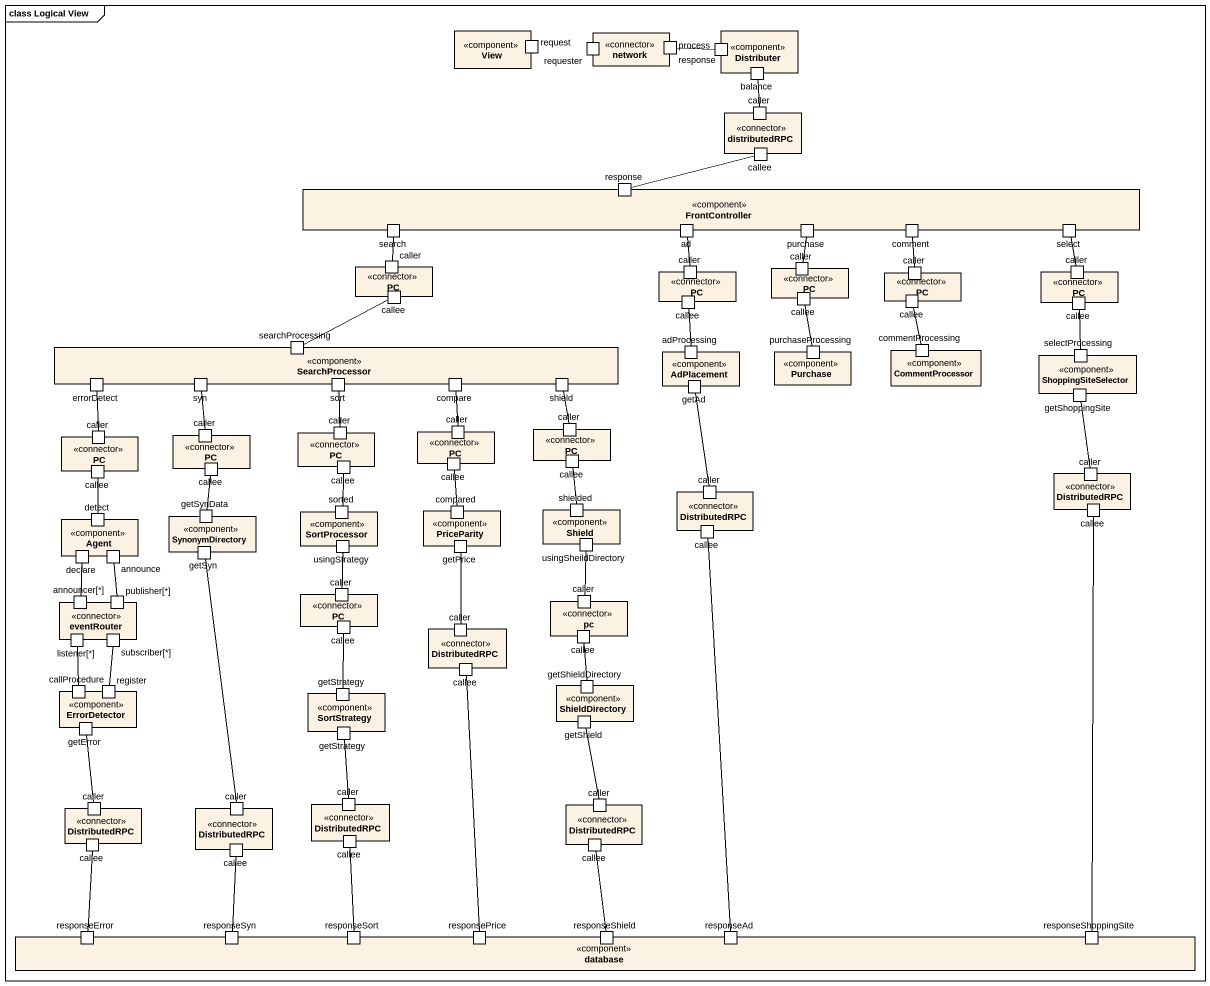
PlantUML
@startuml
mainframe class Logical View
rectangle View <<component>> {
  port request #FFFFFF
}
rectangle "network" as network_ <<connector>> {
  port requester
  port response
}
rectangle Distributer <<component>> {
  port "process" as process_
  port balance
}
rectangle distributedRPC <<connector>> {
  port caller
  port callee
}
rectangle FrontController <<component>> {
  port "response" as response_2
  port search
  port ad
  port purchase
  port comment
  port select
}
rectangle PC <<connector>> {
  port "caller" as caller_2
  port "callee" as callee_2
}
rectangle "PC" as PC_2 <<connector>> {
  port "callee" as callee_3
  port "caller" as caller_3
}
rectangle "PC" as PC_3 <<connector>> {
  port "caller" as caller_4
  port "callee" as callee_4
}
rectangle "PC" as PC_4 <<connector>> {
  port "callee" as callee_5
  port "caller" as caller_5
}
rectangle "PC" as PC_5 <<connector>> {
  port "caller" as caller_6
  port "callee" as callee_6
}
rectangle SearchProcessor <<component>> {
  port searchProcessing
  port errorDetect
  port syn
  port sort
  port compare
  port shield
}
rectangle AdPlacement <<component>> {
  port adProcessing
  port getAd
}
rectangle Purchase <<component>> {
  port purchaseProcessing
}
rectangle CommentProcessor <<component>> {
  port commentProcessing
}
rectangle ShoppingSiteSelector <<component>> {
  port selectProcessing
  port getShoppingSite
}
rectangle "PC" as PC_6 <<connector>> {
  port "caller" as caller_7
  port "callee" as callee_7
}
rectangle "PC" as PC_7 <<connector>> {
  port "caller" as caller_8
  port "callee" as callee_8
}
rectangle "PC" as PC_8 <<connector>> {
  port "caller" as caller_9
  port "callee" as callee_9
}
rectangle "PC" as PC_9 <<connector>> {
  port "caller" as caller_10
  port "callee" as callee_10
}
rectangle "PC" as PC_10 <<connector>> {
  port "caller" as caller_11
  port "callee" as callee_11
}
rectangle DistributedRPC <<connector>> {
  port "caller" as caller_13
  port "callee" as callee_13
}
rectangle "Agent" as Agent_ <<component>> {
  port detect
  port declare
  port announce
}
rectangle SynonymDirectory <<component>> {
  port getSynData
  port getSyn
}
rectangle SortProcessor <<component>> {
  port sorted
  port usingStrategy
}
rectangle PriceParity <<component>> {
  port compared
  port getPrice
}
rectangle Shield <<component>> {
  port shielded
  port usingSheildDirectory
}
rectangle "DistributedRPC" as DistributedRPC_2 <<connector>> {
  port "caller" as caller_12
  port "callee" as callee_12
}
rectangle eventRouter <<connector>> {
  port "announcer[*]" as announcer
  port "publisher[*]" as publisher
  port "listener[*]" as listener
  port "subscriber[*]" as subscriber
}
rectangle "PC" as PC_11 <<connector>> {
  port "caller" as caller_14
  port "callee" as callee_14
}
rectangle pc <<connector>> {
  port "caller" as caller_15
  port "callee" as callee_15
}
rectangle "DistributedRPC" as DistributedRPC_3 <<connector>> {
  port "caller" as caller_16
  port "callee" as callee_16
}
rectangle ErrorDetector <<component>> {
  port callProcedure
  port getError
  port register
}
rectangle SortStrategy <<component>> {
  port getStrategy
  port "getStrategy" as getStrategy_2
}
rectangle ShieldDirectory <<component>> {
  port getShieldDirectory
  port getShield
}
rectangle "DistributedRPC" as DistributedRPC_4 <<connector>> {
  port "callee" as callee_17
  port "caller" as caller_19
}
rectangle "DistributedRPC" as DistributedRPC_5 <<connector>> {
  port "caller" as caller_20
  port "callee" as callee_20
}
rectangle "DistributedRPC" as DistributedRPC_6 <<connector>> {
  port "caller" as caller_17
  port "callee" as callee_18
}
rectangle "DistributedRPC" as DistributedRPC_7 <<connector>> {
  port "caller" as caller_18
  port "callee" as callee_19
}
rectangle "database" as database_ <<component>> {
  port responseError
  port responseSyn
  port responseSort
  port responsePrice
  port responseShield
  port responseAd
  port responseShoppingSite
}
response -right- process_
balance -- caller
callee -left- response_2
search -- caller_2
ad -- caller_3
purchase -- caller_4
comment -- caller_5
select -- caller_6
callee_2 -left- searchProcessing
callee_3 -- adProcessing
callee_4 -- purchaseProcessing
callee_5 -- commentProcessing
callee_6 -- selectProcessing
errorDetect -- caller_7
syn -- caller_8
sort -- caller_9
compare -- caller_10
shield -- caller_11
getAd -- caller_12
getShoppingSite -- caller_13
callee_7 -- detect
callee_8 -- getSynData
callee_9 -- sorted
callee_10 -- compared
callee_11 -- shielded
callee_12 -- responseAd
callee_13 -- responseShoppingSite
declare -- announcer
announce -- publisher
getSyn -- caller_20
usingStrategy -- caller_14
getPrice -- caller_16
usingSheildDirectory -- caller_15
listener -- callProcedure
subscriber -- register
callee_14 -- getStrategy
callee_15 -- getShieldDirectory
callee_16 -- responsePrice
getError -- caller_19
getShield -- caller_18
getStrategy_2 -- caller_17
callee_17 -- responseError
callee_18 -- responseSort
callee_19 -- responseShield
callee_20 -- responseSyn
@enduml
